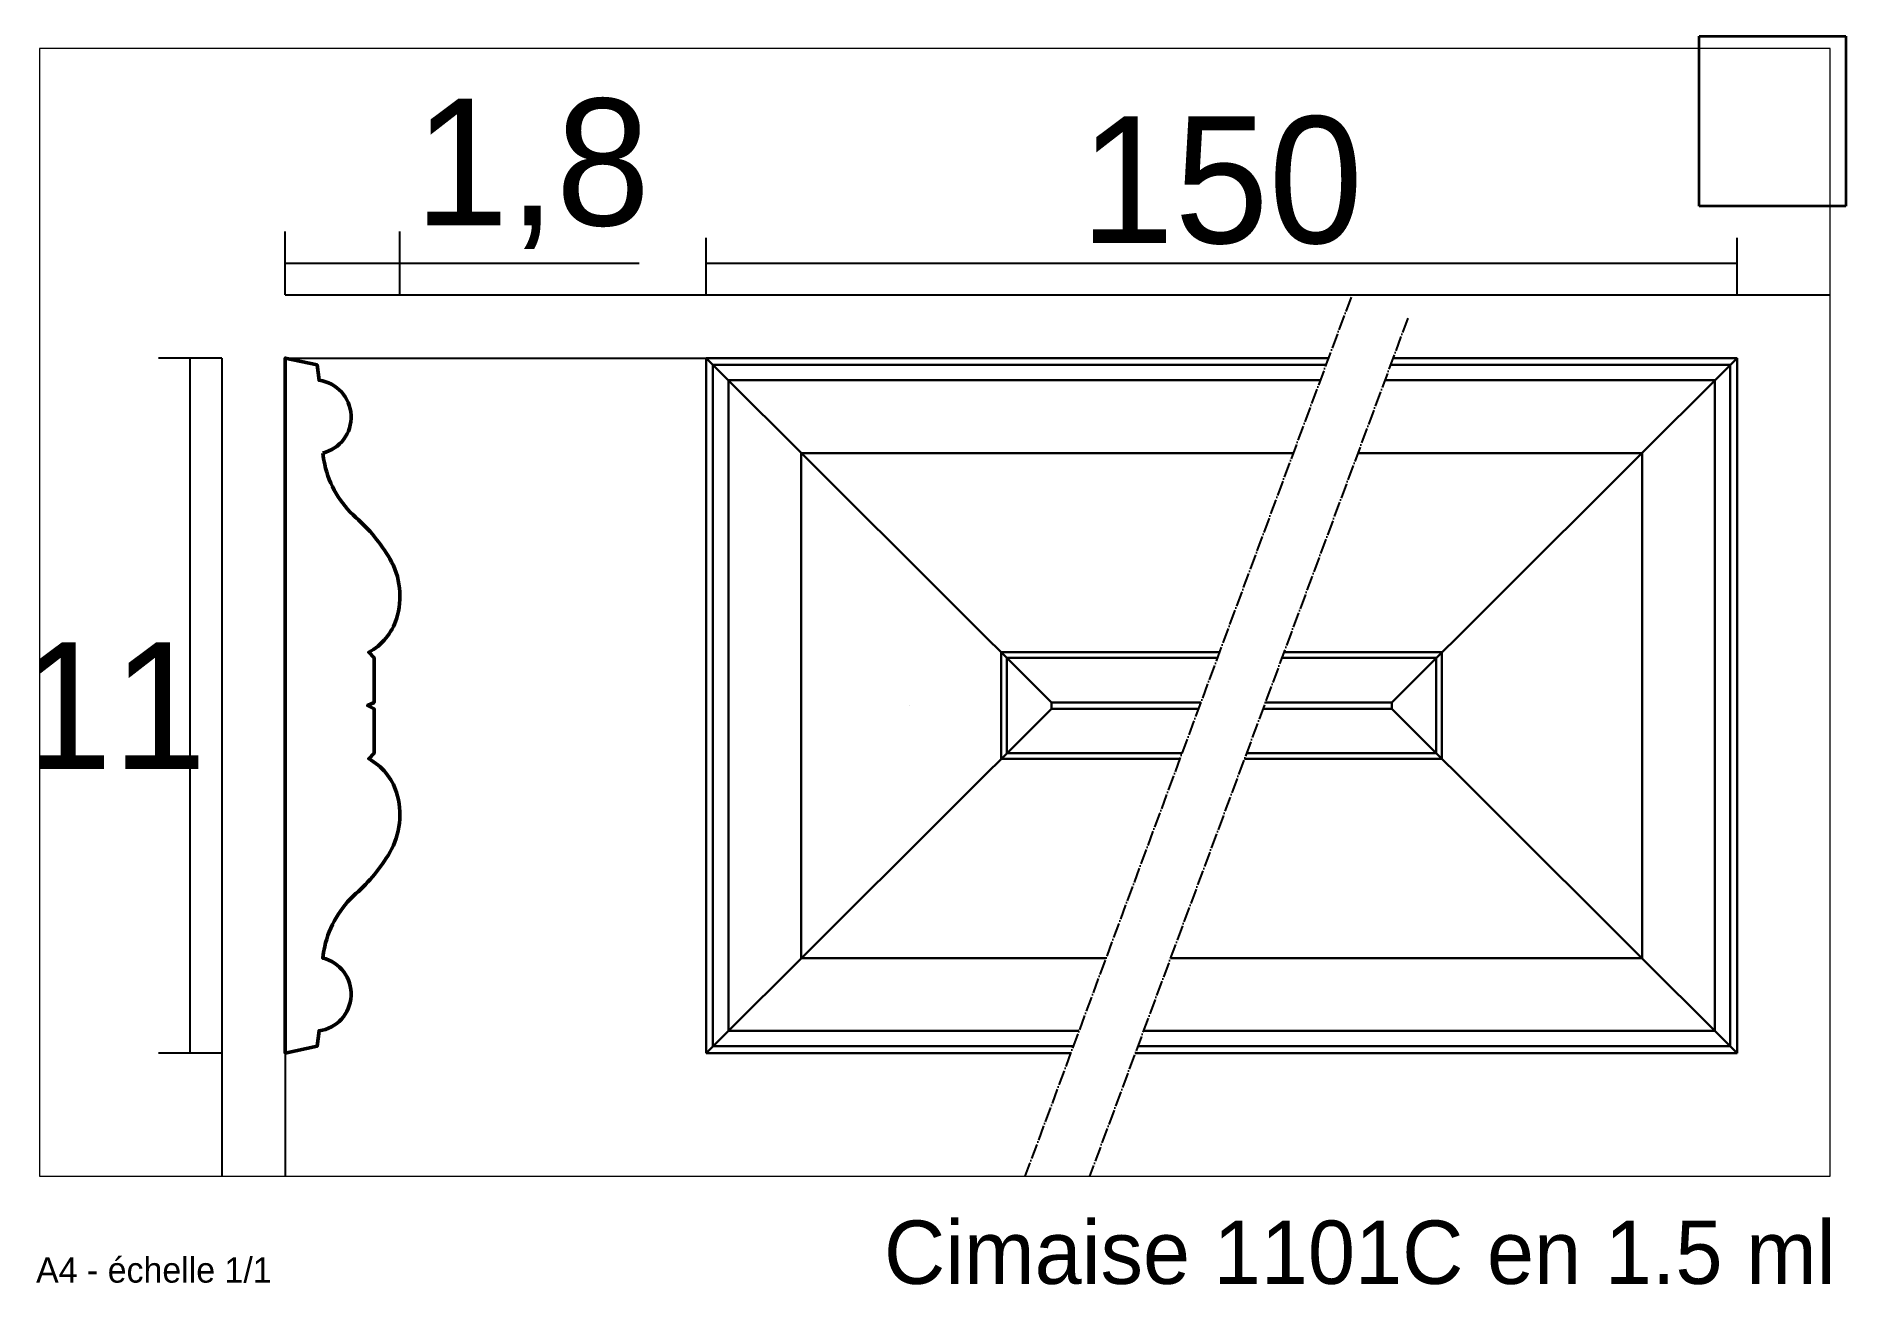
# Paper-space layout 'A4' of a CAD drawing. Header units: millimetres. Extents: x 3 to 289, y 4 to 201.
# The model-space entities are those that its viewports show. They can reach past a viewport. Long polylines and large blocks are cut down to what shows.
import ezdxf

# ---------------------------------------------------------------- set-up
doc = ezdxf.new("R2010")
doc.units = ezdxf.units.MM
doc.linetypes.add('ACAD_ISO04W100', pattern=[30, 24, -3, 0, -3])
doc.layers.get('Defpoints').update_dxf_attribs({"color": 47})
doc.layers.add('axes', color=7, linetype='Continuous')
doc.layers.add('PDF _Images', color=7, linetype='Continuous')
for name, color, linetype, lineweight in [('Cartouche', 7, 'Continuous', 35), ('corniche et moulre', 7, 'Continuous', 35), ('cotation', 7, 'Continuous', 30), ('face lisse', 7, 'Continuous', 50)]:
    doc.layers.add(name, color=color, linetype=linetype, lineweight=lineweight)
doc.styles.get("Standard").update_dxf_attribs({"font": '', "height": 20})
doc.styles.get('Standard').set_extended_font_data('Miso')
doc.dimstyles.new('Copie de Com° 8 cm miso', dxfattribs={"dimtxt": 20, "dimasz": 4, "dimexe": 4, "dimexo": 10, "dimgap": 3, "dimtad": 2, "dimtih": 1, "dimtoh": 1, "dimdec": 1, "dimlfac": 0.1, "dimtxsty": 'Standard', "dimblk": 'NONE', "dimcen": 2.5, "dimadec": 0, "dimazin": 0, "dimtfac": 1, "dimtdec": 1, "dimtmove": 0, "dimatfit": 3, "dimfxl": 5, "dimfxlon": 1, "dimarcsym": 0})
picture_1 = doc.add_image_def('image1.png', size_in_pixel=(4724, 5481))

# ---------------------------------------------------------------- blocks, each defined once
blk = doc.blocks.new('*D3')
at = {"layer": 'cotation', "color": 0, "lineweight": -2, "ltscale": 0.1, "transparency": 16777216}
for p, q in [((22410.19, -6489.72), (22410.19, -6479.73)), ((22428.28, -6489.73), (22428.28, -6479.73)), ((22410.19, -6484.73), (22428.28, -6484.73)), ((22428.28, -6484.73), (22466.03, -6484.73))]:
    blk.add_line(p, q, dxfattribs=at)
at = {"layer": 'Defpoints', "color": 0, "ltscale": 0.1, "transparency": 16777216}
for p in [(22428.28, -6484.73), (22410.19, -6499.72), (22428.28, -6537.3)]:
    blk.add_point(p, dxfattribs=at)
at = {"layer": 'cotation', "color": 0, "ltscale": 0.1, "transparency": 16777216, "insert": (22449.16, -6470.65), "char_height": 20, "attachment_point": 5}
blk.add_mtext('1,8', dxfattribs=at)
blk = doc.blocks.new('_None')
blk = doc.blocks.new('*D4')
at = {"layer": 'cotation', "color": 0, "lineweight": -2, "ltscale": 0.1, "transparency": 16777216}
for p, q in [((22400.18, -6499.72), (22390.18, -6499.72)), ((22395.18, -6609.39), (22395.18, -6499.72)), ((22400.18, -6609.39), (22390.18, -6609.39))]:
    blk.add_line(p, q, dxfattribs=at)
at = {"layer": 'Defpoints', "color": 0, "ltscale": 0.1, "transparency": 16777216}
for p in [(22395.18, -6499.72), (22410.19, -6499.72), (22410.19, -6609.39)]:
    blk.add_point(p, dxfattribs=at)
at = {"layer": 'cotation', "color": 0, "ltscale": 0.1, "transparency": 16777216, "insert": (22382.91, -6554.56), "char_height": 20, "attachment_point": 5}
blk.add_mtext('11', dxfattribs=at)
blk = doc.blocks.new('*D7')
at = {"layer": 'corniche et moulre', "color": 0, "lineweight": -2, "ltscale": 0.1, "transparency": 16777216}
for p, q in [((22476.59, -6489.72), (22476.59, -6480.73)), ((22639.26, -6489.72), (22639.26, -6480.73)), ((22476.59, -6484.73), (22639.26, -6484.73))]:
    blk.add_line(p, q, dxfattribs=at)
at = {"layer": 'Defpoints', "color": 0, "ltscale": 0.1, "transparency": 16777216}
for p in [(22639.26, -6484.73), (22476.59, -6499.72), (22639.26, -6499.72)]:
    blk.add_point(p, dxfattribs=at)
at = {"layer": 'corniche et moulre', "color": 0, "ltscale": 0.1, "transparency": 16777216, "insert": (22557.92, -6471.73), "char_height": 20, "attachment_point": 5}
blk.add_mtext('150', dxfattribs=at)

msp = doc.modelspace()

# ---------------------------------------------------------------- linework, layer by layer
at = {"layer": 'axes', "color": 251, "linetype": 'ACAD_ISO04W100', "ltscale": 0.1, "true_color": 0x636466}
for p, q in [((22578.36, -6490.1), (22526.18, -6630.78)), ((22587.31, -6493.42), (22535.14, -6634.1))]:
    msp.add_line(p, q, dxfattribs=at)
at = {"layer": 'corniche et moulre', "ltscale": 0.1}
msp.add_lwpolyline([(22508.74, -6554.56), (22508.74, -6554.56)], close=True, dxfattribs=at)
at = {"layer": 'Defpoints', "ltscale": 0.1}
for p, q in [((22410.19, -6489.72), (22738.64, -6489.72)), ((22400.19, -6499.72), (22400.19, -6680.73)), ((22410.19, -6499.72), (22410.19, -6680.73)), ((22410.19, -6499.72), (22574.79, -6499.72))]:
    msp.add_line(p, q, dxfattribs=at)
at = {"layer": 'face lisse', "lineweight": 30, "ltscale": 0.1}
for p, q in [((22476.59, -6499.72), (22574.79, -6499.72)), ((22476.59, -6499.72), (22531.08, -6554.05)), ((22476.59, -6499.72), (22476.59, -6609.39)), ((22477.67, -6500.79), (22477.67, -6608.32)), ((22477.68, -6500.8), (22574.39, -6500.8)), ((22584.58, -6500.8), (22638.17, -6500.8)), ((22639.26, -6499.72), (22584.77, -6554.05)), ((22584.98, -6499.72), (22616.4, -6499.72)), ((22584.98, -6499.72), (22639.26, -6499.72)), ((22638.18, -6500.79), (22638.18, -6608.32)), ((22639.26, -6499.72), (22639.26, -6609.39)), ((22480.12, -6605.88), (22480.11, -6503.22)), ((22480.12, -6503.23), (22573.49, -6503.23)), ((22583.67, -6503.23), (22635.73, -6503.23)), ((22635.73, -6605.88), (22635.74, -6503.22)), ((22491.59, -6514.67), (22491.59, -6594.4)), ((22491.59, -6514.71), (22569.23, -6514.71)), ((22579.42, -6514.71), (22624.22, -6514.71)), ((22624.26, -6514.67), (22624.26, -6594.4)), ((22523.17, -6546.15), (22557.57, -6546.15)), ((22523.17, -6562.96), (22523.17, -6546.15)), ((22524.06, -6547.05), (22524.06, -6562.06)), ((22524.06, -6547.05), (22557.24, -6547.05)), ((22567.42, -6547.05), (22591.79, -6547.05)), ((22567.76, -6546.15), (22592.68, -6546.15)), ((22591.79, -6547.05), (22591.79, -6562.06)), ((22592.68, -6562.96), (22592.68, -6546.15)), ((22531.08, -6555.06), (22476.59, -6609.39)), ((22531.08, -6554.05), (22554.64, -6554.05)), ((22531.08, -6554.05), (22531.08, -6555.06)), ((22531.08, -6555.06), (22554.27, -6555.06)), ((22564.45, -6555.06), (22584.77, -6555.06)), ((22564.83, -6554.05), (22584.77, -6554.05)), ((22584.77, -6554.05), (22584.77, -6555.06)), ((22584.77, -6555.06), (22639.26, -6609.39)), ((22523.17, -6562.96), (22551.34, -6562.96)), ((22524.06, -6562.06), (22551.67, -6562.07)), ((22561.52, -6562.96), (22592.68, -6562.96)), ((22561.85, -6562.07), (22591.79, -6562.07)), ((22491.59, -6594.4), (22539.68, -6594.4)), ((22549.86, -6594.4), (22624.22, -6594.4)), ((22480.12, -6605.88), (22535.42, -6605.88)), ((22545.61, -6605.88), (22635.73, -6605.88)), ((22476.59, -6609.39), (22534.12, -6609.39)), ((22477.68, -6608.31), (22534.52, -6608.31)), ((22544.3, -6609.39), (22639.26, -6609.39)), ((22544.7, -6608.31), (22638.17, -6608.31))]:
    msp.add_line(p, q, dxfattribs=at)
at = {"layer": 'face lisse', "lineweight": 50}
msp.add_lwpolyline([(22416.09, -6514.71, 0.830053), (22415.52, -6503.23), (22415.52, -6503.23), (22415.21, -6500.8), (22415.21, -6500.8), (22410.19, -6499.72), (22410.19, -6499.72), (22410.19, -6554.56), (22410.19, -6554.56), (22410.19, -6609.39), (22410.19, -6609.39), (22415.21, -6608.31), (22415.21, -6608.31), (22415.52, -6605.88), (22415.52, -6605.88, 0.830053), (22416.09, -6594.4), (22416.09, -6594.4, -0.022536), (22416.41, -6592.6), (22416.41, -6592.6, -0.15771), (22421.34, -6584.23), (22421.34, -6584.23, 0.078861), (22426.67, -6577.74), (22426.67, -6577.74, 0.213091), (22427.73, -6568.25), (22427.73, -6568.25, 0.192831), (22423.36, -6562.96), (22423.36, -6562.96), (22424.2, -6562.06), (22424.2, -6562.06), (22424.2, -6555.06), (22424.2, -6555.06), (22423.18, -6554.56), (22423.18, -6554.56), (22424.2, -6554.05), (22424.2, -6554.05), (22424.2, -6547.05), (22424.2, -6547.05), (22423.36, -6546.15), (22423.36, -6546.15, 0.192831), (22427.73, -6540.87), (22427.73, -6540.87, 0.213091), (22426.67, -6531.37), (22426.67, -6531.37, 0.078861), (22421.34, -6524.88), (22421.34, -6524.88, -0.15771), (22416.41, -6516.51), (22416.41, -6516.51, -0.022536), (22416.09, -6514.71)], format="xyb", dxfattribs=at)

# ---------------------------------------------------------------- dimensions: what is measured, and where the dimension line sits
at = {"layer": 'corniche et moulre', "ltscale": 0.1}
dim = msp.add_linear_dim(base=(22639.26, -6484.73), p1=(22476.59, -6499.72), p2=(22639.26, -6499.72), text='150', dimstyle='Copie de Com° 8 cm miso', dxfattribs=at)
dim.commit()
dim.dimension.update_dxf_attribs({"geometry": '*D7', "text_midpoint": (22557.92, -6471.73)})
at = {"layer": 'cotation', "ltscale": 0.1}
dim = msp.add_linear_dim(base=(22428.28, -6484.73), p1=(22410.19, -6499.72), p2=(22428.28, -6537.3), dimstyle='Copie de Com° 8 cm miso', override={"dimexe": 5, "dimdec": 1}, dxfattribs=at)
dim.commit()
dim.dimension.update_dxf_attribs({"geometry": '*D3', "text_midpoint": (22449.16, -6470.65)})
dim = msp.add_linear_dim(base=(22395.18, -6499.72), p1=(22410.19, -6609.39), p2=(22410.19, -6499.72), angle=90, dimstyle='Copie de Com° 8 cm miso', override={"dimexe": 5, "dimdec": 1}, dxfattribs=at)
dim.commit()
dim.dimension.update_dxf_attribs({"geometry": '*D4', "text_midpoint": (22382.91, -6554.56)})

psp = doc.layouts.new('A4')

# ---------------------------------------------------------------- texts
at = {"layer": 'Cartouche', "ltscale": 0.1, "attachment_point": 1}
for s, width, heights, insert, char_height in [('\\pxqr;Cimaise 1101C en 1.5 ml', 287.0328, [13.93], (-0.13, 14.14), 10), ('A4 - échelle 1/1', 254.9342, [0], (2.98, 8.34), 4)]:
    psp.add_mtext_dynamic_manual_height_columns(s, width=width, gutter_width=100, heights=heights, dxfattribs=dict(at, insert=insert, char_height=char_height))

# ---------------------------------------------------------------- pictures from other files: only their frames are drawn
at = {"layer": 'PDF _Images', "color": 7, "lineweight": 35}
image = psp.add_image(picture_1, insert=(265.41, 174.21), size_in_units=(23.12, 26.83), dxfattribs=at)
image.dxf.flags = 15

# ---------------------------------------------------------------- viewports
at = {"layer": 'Defpoints'}
psp.add_viewport(center=(144.78, 110.12), size=(282.57, 177.9813), view_center_point=(22512.67, -6539.84), view_height=177.9813, dxfattribs=at)

doc.saveas('drawing.dxf')
